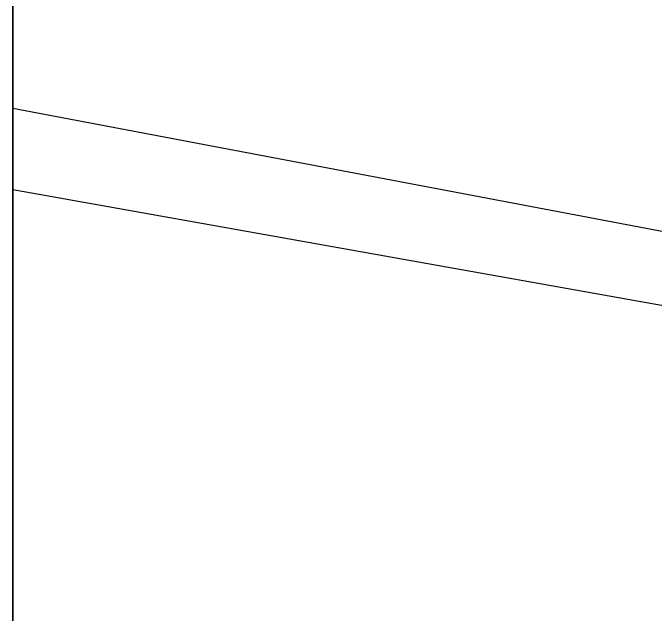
# Model space of a CAD drawing. Extents: x -429 to 429, y -1 to 209.
# Drawn here: x 0.008 to 0.03171, y 0.02034 to 0.04254 of the extents above; entities that cross this region are included whole.
import ezdxf

# ---------------------------------------------------------------- set-up
doc = ezdxf.new("R2010")
doc.units = 0

msp = doc.modelspace()

# ---------------------------------------------------------------- linework, layer by layer
at = {"layer": 'default', "color": 5, "linetype": 'CONTINUOUS'}
for p, q in [((0.008, 0.036, 0.264), (0.008, 0.109, 0.646)), ((0.008, 0.104, -1.261), (0.008, 0.039, -0.87)), ((2.092, -0.356, -0.876), (0.008, 0.039, -0.87)), ((0.008, 0.039, -0.87), (0.008, 0.004, -0.488)), ((2.088, -0.335, 0.375), (0.008, 0.036, 0.264)), ((0.008, 0), (0.008, 0.036, 0.264))]:
    msp.add_line(p, q, dxfattribs=at)

doc.saveas('drawing.dxf')
